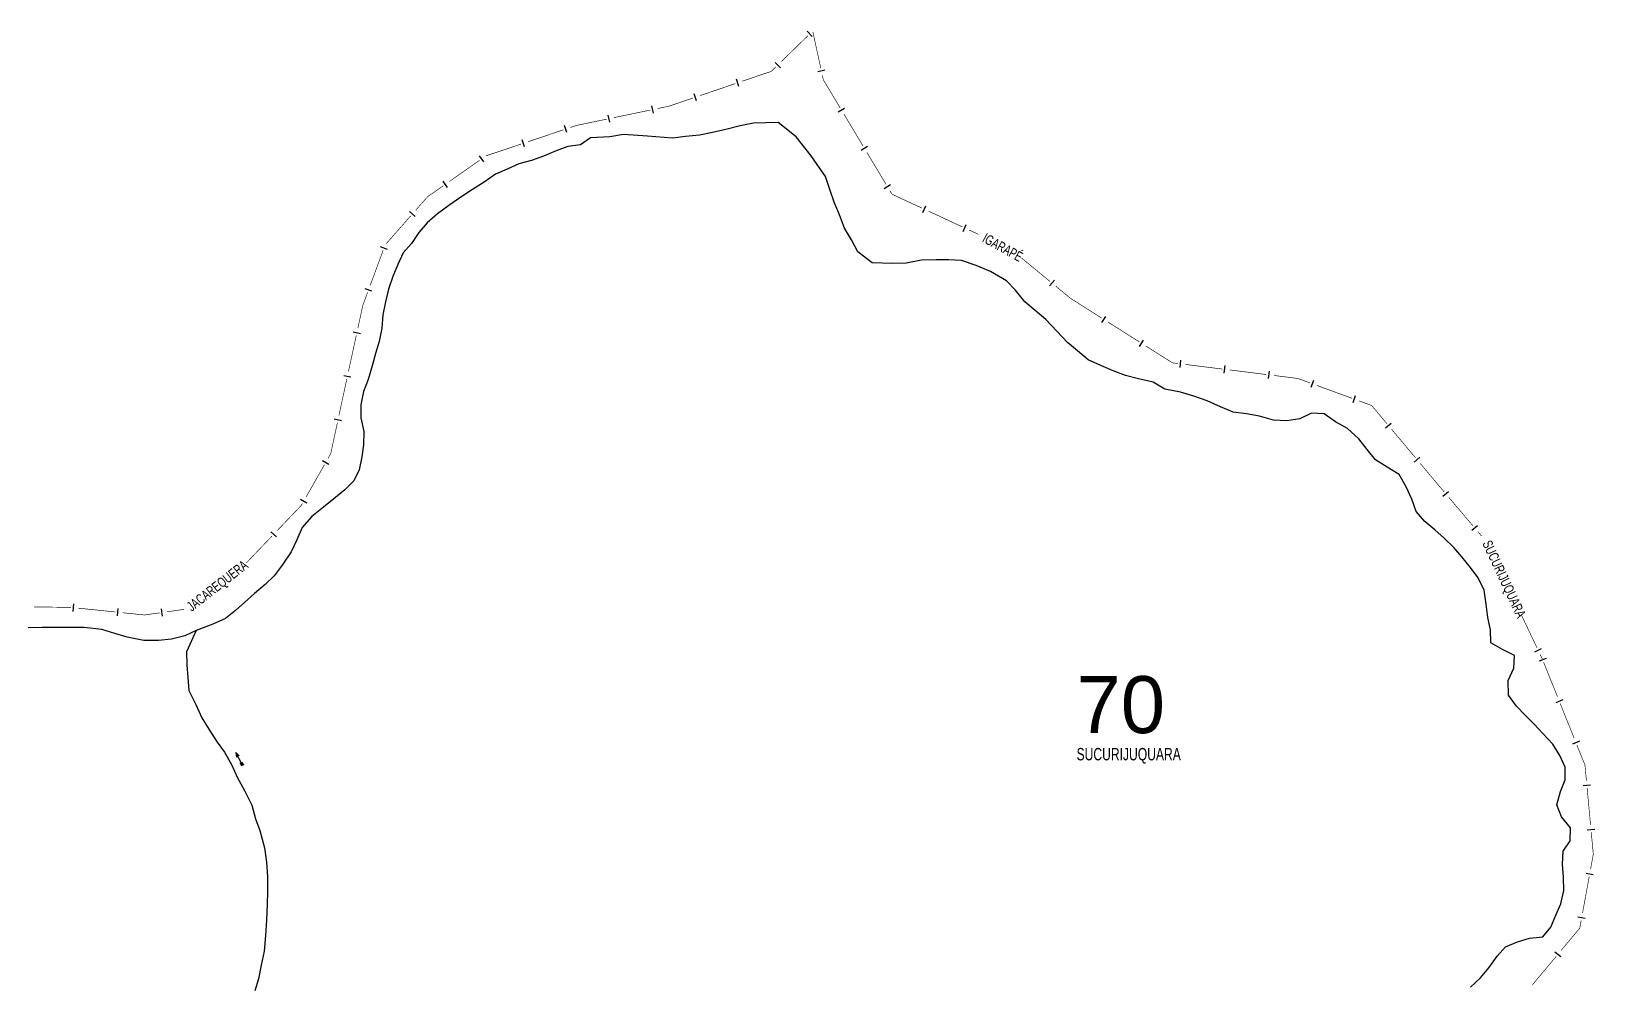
# Model space of a CAD drawing. Extents: x 211453 to 215163, y 4877397 to 4881305.
# Drawn here: x 214237 to 214868, y 4880920 to 4881305 of the extents above; entities that cross this region are included whole.
import ezdxf

# ---------------------------------------------------------------- set-up
doc = ezdxf.new("R2010")
doc.units = 0
doc.header["$LTSCALE"] = 1.5
doc.header["$MEASUREMENT"] = 0
for name, color, linetype in [('HD-CURSO-PERENE', 170, 'CONTINUOUS'), ('HD-TXT-PERENE', 170, 'CONTINUOUS'), ('LM-LIM-SETORES-BAIRROS', 250, 'CONTINUOUS'), ('LM-TXT-LSB', 7, 'CONTINUOUS')]:
    doc.layers.add(name, color=color, linetype=linetype)
doc.styles.add('ARIAL', font='ARIAL.SHX')
doc.styles.add('SWIS', font='swissko.ttf')

# ---------------------------------------------------------------- blocks, each defined once
blk = doc.blocks.new('COD035', base_point=(212390.061183, 4880219.475751))
at = {"layer": 'HD-TXT-PERENE'}
for p, q in [((212390.061183, 4880219.881482), (212391.561183, 4880219.881482)), ((212390.061183, 4880219.481482), (212396.061183, 4880219.481482)), ((212390.061183, 4880219.081482), (212391.561183, 4880219.081482))]:
    blk.add_line(p, q, dxfattribs=at)
blk.add_lwpolyline([(212394.261183, 4880218.881482), (212396.061183, 4880219.481482), (212394.261183, 4880220.081482)], dxfattribs=at)

msp = doc.modelspace()

# ---------------------------------------------------------------- linework, layer by layer
at = {"layer": 'HD-CURSO-PERENE', "linetype": 'Continuous'}
for points in [[(214817.751598, 4880919.466024, 2.35504), (214821.740876, 4880923.285497, 2.35504), (214825.160166, 4880927.324954, 2.35504), (214828.469389, 4880931.97434, 2.35504), (214831.908698, 4880935.843817, 2.35504), (214836.648147, 4880937.833495, 2.35504), (214841.517659, 4880939.223242, 2.35504), (214846.947224, 4880939.873067, 2.35504), (214850.146544, 4880943.782543, 2.35504), (214852.195838, 4880948.53194, 2.35504), (214854.245154, 4880953.101359, 2.35504), (214855.344428, 4880958.54069, 2.35504), (214855.263792, 4880963.870056, 2.35504), (214854.793187, 4880969.159433, 2.35504), (214855.092537, 4880974.398803, 2.35504), (214857.911856, 4880978.52826, 2.35504), (214858.041215, 4880983.787631, 2.35504), (214854.490912, 4880988.247162, 2.35504), (214852.520454, 4880993.136614, 2.35504), (214854.069718, 4880998.405958, 2.35504), (214855.949022, 4881003.165357, 2.35504), (214855.988411, 4881008.224753, 2.35504), (214853.787991, 4881012.924232, 2.35504), (214850.947614, 4881017.613723, 2.35504), (214846.977366, 4881021.84329, 2.35504), (214843.437142, 4881025.6429, 2.35504), (214839.736954, 4881029.232538, 2.35504), (214836.236746, 4881032.872167, 2.35504), (214832.986425, 4881037.321694, 2.35504), (214832.915714, 4881043.270986, 2.35504), (214835.214971, 4881048.200357, 2.35504), (214835.484337, 4881053.319741, 2.35504), (214830.694357, 4881055.779534, 2.35504), (214825.89436, 4881058.37931, 2.35504), (214825.853731, 4881063.628684, 2.35504), (214824.733199, 4881068.668103, 2.35504), (214824.022605, 4881073.99748, 2.35504), (214823.271965, 4881079.726811, 2.35504), (214820.821537, 4881084.62627, 2.35504), (214817.701239, 4881088.815826, 2.35504), (214814.220955, 4881093.075381, 2.35504), (214810.920718, 4881096.854989, 2.35504), (214807.120513, 4881100.634606, 2.35504), (214803.37035, 4881104.044267, 2.35504), (214799.250223, 4881107.353946, 2.35504), (214795.769954, 4881111.493514, 2.35504), (214794.089469, 4881116.442954, 2.35504), (214791.80903, 4881121.342411, 2.35504), (214788.888616, 4881126.381862, 2.35504), (214784.068575, 4881129.361593, 2.35504), (214779.348527, 4881132.341322, 2.35504), (214775.958253, 4881136.47089, 2.35504), (214772.617956, 4881140.770437, 2.35504), (214768.107752, 4881144.930022, 2.35504), (214763.187746, 4881147.669783, 2.35504), (214758.667661, 4881150.849485, 2.35504), (214753.527975, 4881151.049553, 2.35504), (214748.828557, 4881148.779908, 2.35504), (214743.548994, 4881148.030092, 2.35504), (214738.259306, 4881148.330151, 2.35504), (214732.539492, 4881149.910065, 2.35504), (214727.249728, 4881150.840049, 2.35504), (214721.969991, 4881151.54006, 2.35504), (214716.860069, 4881153.689895, 2.35504), (214711.440141, 4881156.04971, 2.35504), (214706.000263, 4881158.009574, 2.35504), (214700.620431, 4881159.559486, 2.35504), (214694.310692, 4881160.839446, 2.35504), (214689.640662, 4881163.639196, 2.35504), (214683.690887, 4881165.019138, 2.35504), (214678.431087, 4881166.239086, 2.35504), (214673.461179, 4881168.188943, 2.35504), (214668.431254, 4881170.318779, 2.35504), (214663.421304, 4881172.638592, 2.35504), (214659.081155, 4881176.248239, 2.35504), (214655.09102, 4881179.557916, 2.35504), (214650.680751, 4881184.20744, 2.35504), (214646.250471, 4881188.956953, 2.35504), (214641.920332, 4881192.476611, 2.35504), (214637.860173, 4881196.02626, 2.35504), (214633.989863, 4881200.71577, 2.35504), (214630.469633, 4881204.555375, 2.35504), (214623.942067, 4881208.227318, 2.199958), (214618.159846, 4881210.68936, 2.199958), (214612.314463, 4881212.733811, 2.199958), (214607.103644, 4881212.919127, 2.199958), (214601.981676, 4881212.974027, 2.199958), (214596.169006, 4881212.807279, 2.199958), (214589.949442, 4881211.67889, 2.199958), (214584.38576, 4881211.429802, 2.199958), (214576.210211, 4881211.726566, 2.199958), (214570.414162, 4881216.260182, 2.199958), (214567.795304, 4881221.038589, 2.199958), (214565.086433, 4881225.798044, 2.199958), (214562.98073, 4881231.078848, 2.199958), (214560.834393, 4881236.270459, 2.199958), (214559.036267, 4881241.298997, 2.199958), (214557.369953, 4881246.58505, 2.199958), (214551.553673, 4881254.933095, 2.199958), (214545.482745, 4881262.636548, 2.199958), (214538.238362, 4881268.3907, 2.199958), (214528.321352, 4881268.168356, 2.199958), (214522.850769, 4881267.051857, 2.199958), (214517.167879, 4881265.599035, 2.199958), (214511.715946, 4881264.313037, 2.199958), (214506.445748, 4881263.284019, 2.199958), (214500.810082, 4881262.766816, 2.199958), (214495.54252, 4881262.076368, 2.199958), (214485.563603, 4881262.880442, 2.199958), (214475.783211, 4881263.533006, 2.199958), (214470.264024, 4881262.586327, 2.199958), (214462.543743, 4881262.201508, 2.375299), (214458.404362, 4881259.321925, 2.446206), (214453.354764, 4881258.732086, 2.446206), (214448.595289, 4881256.972381, 2.446206), (214443.575881, 4881254.792731, 2.446206), (214438.616424, 4881252.993035, 2.446206), (214433.576905, 4881251.743274, 2.446206), (214428.857476, 4881249.573617, 2.446206), (214424.118039, 4881247.483951, 2.446206), (214419.508716, 4881244.374405, 2.446206), (214414.819385, 4881241.374846, 2.446206), (214410.100078, 4881238.19531, 2.446206), (214405.360784, 4881234.915786, 2.446206), (214400.6815, 4881231.516275, 2.446206), (214396.612204, 4881227.886781, 2.456336), (214393.132905, 4881223.957312, 2.466465), (214390.253629, 4881219.517893, 2.466465), (214386.874303, 4881215.758402, 2.476595), (214384.765005, 4881211.068999, 2.486725), (214382.635721, 4881206.279609, 2.517114), (214380.906458, 4881201.100257, 2.517114), (214379.70714, 4881196.080878, 2.517114), (214378.597845, 4881190.821525, 2.517114), (214378.25852, 4881185.392178, 2.517114), (214377.21923, 4881180.062833, 2.517114), (214375.739906, 4881175.243434, 2.517114), (214374.360599, 4881170.234056, 2.517114), (214372.721382, 4881164.624754, 2.517114), (214370.812088, 4881159.795365, 2.517114), (214369.732804, 4881154.426024, 2.517114), (214369.743429, 4881149.226644, 2.517114), (214371.044003, 4881143.737276, 2.517114), (214370.874658, 4881138.387917, 2.517114), (214370.155301, 4881133.428521, 2.517114), (214369.175985, 4881128.279153, 2.517114), (214366.906671, 4881123.809727, 2.517114), (214363.297346, 4881120.170225, 2.517114), (214358.89807, 4881116.560735, 2.517114), (214354.728745, 4881113.221208, 2.517114), (214350.05951, 4881109.411746, 2.517114), (214346.160308, 4881104.912352, 2.517114), (214343.961039, 4881100.032973, 2.517114), (214341.641773, 4881095.193592, 2.517114), (214338.092661, 4881089.754305, 2.517114), (214334.863386, 4881085.484872, 2.517114), (214331.234049, 4881081.955358, 2.517114), (214326.914767, 4881078.345865, 2.517114), (214322.975442, 4881074.886349, 2.517114), (214319.186106, 4881071.436828, 2.517114), (214315.176749, 4881068.287275, 2.517114), (214310.007363, 4881066.00764, 2.517114), (214303.378105, 4881063.458063, 2.517114), (214298.728673, 4881061.278406, 2.517114), (214293.359192, 4881059.898667, 2.517114), (214288.089602, 4881059.368824, 2.517114), (214282.129996, 4881059.348933, 2.517114), (214275.460275, 4881060.678894, 2.517114), (214270.510414, 4881062.228798, 2.517114), (214265.270575, 4881063.758709, 2.517114), (214258.090949, 4881064.568741, 2.517114), (214252.631299, 4881064.64883, 2.517114), (214246.831678, 4881064.668931, 2.517114), (214241.192048, 4881064.669032, 2.517114), (214235.502448, 4881064.459159, 2.517114)], [(214303.378105, 4881063.458063, 3.418651), (214299.389411, 4881054.779169, 3.418651), (214299.510031, 4881049.55979, 3.418651), (214299.930609, 4881044.520383, 3.418651), (214300.411217, 4881039.201009, 3.418651), (214303.171713, 4881033.561632, 3.418651), (214305.612193, 4881028.242223, 3.418651), (214308.372574, 4881023.562732, 3.418651), (214311.752981, 4881018.323296, 3.418651), (214314.733271, 4881014.283724, 3.418651), (214317.63367, 4881009.384257, 3.418651), (214319.994164, 4881003.984858, 3.418651), (214322.674579, 4880999.065397, 3.418651), (214325.795102, 4880993.006064, 3.418651), (214327.295667, 4880987.486695, 3.418651), (214329.056131, 4880982.667239, 3.418651), (214330.836843, 4880975.76803, 3.418651), (214331.697487, 4880969.948708, 3.418651), (214332.058172, 4880964.049406, 3.418651), (214332.078904, 4880957.950133, 3.418651), (214332.039522, 4880952.830744, 3.418651), (214331.680301, 4880946.551499, 3.418651), (214331.321075, 4880940.31225, 3.499688), (214330.761859, 4880934.093002, 3.499688), (214329.562623, 4880928.393703, 3.499688), (214328.523363, 4880922.814387, 3.499688), (214327.024038, 4880918.014986, 3.499688)]]:
    msp.add_polyline3d(points, dxfattribs=at)
at = {"layer": 'LM-LIM-SETORES-BAIRROS', "const_width": 0.25}
for points in [[(214539.516514, 4881292.952745), (214550.263582, 4881303.416995)], [(214552.247059, 4881304.957549), (214555.447173, 4881290.302882)], [(214523.77067, 4881285.042107), (214535.130468, 4881288.909273)], [(214535.130468, 4881288.909273), (214535.489171, 4881289.031384)], [(214535.489171, 4881289.031384), (214537.367101, 4881290.859895)], [(214506.730971, 4881279.241359), (214520.93072, 4881284.075316)], [(214556.087196, 4881287.371949), (214556.300537, 4881286.394971)], [(214556.300537, 4881286.394971), (214556.458766, 4881285.670371)], [(214556.458766, 4881285.670371), (214563.280118, 4881274.301451)], [(214494.209502, 4881274.978731), (214503.891022, 4881278.274567)], [(214456.772354, 4881267.183899), (214468.97776, 4881269.725201)], [(214471.914773, 4881270.33672), (214486.599837, 4881273.394314)], [(214489.53685, 4881274.005833), (214493.452867, 4881274.821191)], [(214493.452867, 4881274.821191), (214494.209502, 4881274.978731)], [(214564.823606, 4881271.728972), (214572.541042, 4881258.866578)], [(214437.310798, 4881260.638271), (214451.528187, 4881265.420096)], [(214454.371665, 4881266.376461), (214456.267317, 4881267.014037)], [(214456.267317, 4881267.014037), (214456.772354, 4881267.183899)], [(214420.249931, 4881254.900081), (214434.46732, 4881259.681906)], [(214405.505274, 4881244.578325), (214417.788357, 4881253.187963)], [(214574.084529, 4881256.294099), (214581.801966, 4881243.431705)], [(214391.911929, 4881232.965451), (214396.540336, 4881238.216913)], [(214396.540336, 4881238.216913), (214396.719218, 4881238.419874)], [(214396.719218, 4881238.419874), (214403.048658, 4881242.856398)], [(214583.345453, 4881240.859227), (214583.859949, 4881240.001734)], [(214583.859949, 4881240.001734), (214584.181199, 4881239.466317)], [(214584.181199, 4881239.466317), (214596.312792, 4881233.833273)], [(214599.033774, 4881232.569844), (214612.638687, 4881226.252696)], [(214380.010312, 4881219.461692), (214389.928326, 4881230.714824)], [(214615.359669, 4881224.989266), (214618.987646, 4881223.304693)], [(214618.987646, 4881223.304693), (214619.08313, 4881223.260357)], [(214373.574674, 4881202.695402), (214378.772002, 4881216.766216)], [(214636.426525, 4881213.749463), (214648.008819, 4881204.217912)], [(214650.325278, 4881202.311602), (214655.730348, 4881197.863545)], [(214368.594838, 4881185.443512), (214370.507986, 4881194.23782)], [(214370.507986, 4881194.23782), (214370.590065, 4881194.615118)], [(214370.590065, 4881194.615118), (214372.535209, 4881199.88124)], [(214655.730348, 4881197.863545), (214656.217519, 4881197.462631)], [(214656.217519, 4881197.462631), (214668.893702, 4881189.443006)], [(214671.428939, 4881187.83908), (214684.105121, 4881179.819455)], [(214364.768543, 4881167.854894), (214367.957122, 4881182.512075)], [(214686.640358, 4881178.21553), (214696.781304, 4881171.799829)], [(214696.781304, 4881171.799829), (214697.381131, 4881171.420346)], [(214697.381131, 4881171.420346), (214699.653802, 4881171.137441)], [(214702.630825, 4881170.766857), (214717.515941, 4881168.913938)], [(214720.492965, 4881168.543354), (214735.378081, 4881166.690435)], [(214360.96919, 4881150.260445), (214363.706419, 4881162.969008)], [(214363.706419, 4881162.969008), (214363.783311, 4881163.326007)], [(214363.783311, 4881163.326007), (214364.130827, 4881164.923458)], [(214738.355104, 4881166.319851), (214747.286174, 4881165.208099)], [(214747.286174, 4881165.208099), (214747.995572, 4881165.119793)], [(214747.995572, 4881165.119793), (214752.958405, 4881163.302418)], [(214755.775462, 4881162.27082), (214769.860742, 4881157.11283)], [(214772.677799, 4881156.081231), (214777.372892, 4881154.361901)], [(214777.372892, 4881154.361901), (214777.818189, 4881154.198835)], [(214777.818189, 4881154.198835), (214783.939575, 4881146.900259)], [(214357.635275, 4881134.781554), (214360.337522, 4881147.327699)], [(214785.867412, 4881144.601685), (214795.506596, 4881133.108812)], [(214356.56484, 4881132.898381), (214357.553173, 4881134.637115)], [(214357.553173, 4881134.637115), (214357.635275, 4881134.781554)], [(214797.434433, 4881130.810237), (214804.503168, 4881122.38213)], [(214347.66984, 4881117.249771), (214355.08234, 4881130.290279)], [(214804.503168, 4881122.38213), (214805.120585, 4881121.645979)], [(214805.120585, 4881121.645979), (214807.088209, 4881119.329681)], [(214335.984738, 4881103.678075), (214345.659241, 4881113.797561)], [(214345.659241, 4881113.797561), (214345.778349, 4881113.922147)], [(214345.778349, 4881113.922147), (214346.18734, 4881114.641669)], [(214809.03045, 4881117.043265), (214818.741655, 4881105.611183)], [(214323.546091, 4881090.667308), (214333.91163, 4881101.509614)], [(214820.683896, 4881103.324766), (214821.978723, 4881101.800489)], [(214821.978723, 4881101.800489), (214822.168687, 4881101.576863)], [(214237.804521, 4881072.934774), (214251.803468, 4881072.763005)], [(214251.803468, 4881072.763005), (214252.679519, 4881072.752263)], [(214252.679519, 4881072.752263), (214252.802746, 4881072.739531)], [(214255.78686, 4881072.43121), (214270.707431, 4881070.8896)], [(214273.691545, 4881070.581278), (214281.649183, 4881069.759087)], [(214281.649183, 4881069.759087), (214282.431621, 4881069.678245)], [(214282.431621, 4881069.678245), (214288.584177, 4881070.545628)], [(214291.554802, 4881070.964424), (214297.496051, 4881071.802017)], [(214297.496051, 4881071.802017), (214298.370196, 4881071.925253)], [(214838.113421, 4881069.967127), (214844.560513, 4881056.42331)], [(214845.849932, 4881053.714546), (214846.279738, 4881052.811625)], [(214846.279738, 4881052.811625), (214846.704233, 4881051.919861)], [(214852.816535, 4881036.713648), (214847.222157, 4881050.631368)], [(214859.529788, 4881020.012383), (214853.93541, 4881033.930104)], [(214863.925744, 4881009.076102), (214860.648664, 4881017.228839)], [(214863.945614, 4881008.863746), (214863.925744, 4881009.076102)], [(214864.504576, 4881002.889839), (214863.945614, 4881008.863746)], [(214866.181462, 4880984.968119), (214864.784057, 4880999.902886)], [(214867.286039, 4880973.162951), (214866.460943, 4880981.981166)], [(214866.179609, 4880967.12014), (214867.260236, 4880973.022025)], [(214867.260236, 4880973.022025), (214867.286039, 4880973.162951)], [(214862.937729, 4880949.414485), (214865.639296, 4880964.169198)], [(214854.248086, 4880934.26237), (214861.296977, 4880942.707081)], [(214861.296977, 4880942.707081), (214861.82556, 4880943.340334)], [(214861.82556, 4880943.340334), (214862.397415, 4880946.463543)], [(214842.713538, 4880920.443753), (214852.325661, 4880931.959267)]]:
    msp.add_lwpolyline(points, dxfattribs=at)
at = {"layer": 'LM-LIM-SETORES-BAIRROS'}
for points in [[(214552.026478, 4881303.039905), (214549.933628, 4881305.189318)], [(214539.129997, 4881290.482805), (214537.037147, 4881292.632218)], [(214554.195047, 4881289.005893), (214557.125981, 4881289.645916)], [(214522.360765, 4881282.977605), (214521.393974, 4881285.817554)], [(214505.321067, 4881277.176856), (214504.354276, 4881280.016806)], [(214470.262523, 4881268.460534), (214469.651005, 4881271.397547)], [(214487.884601, 4881272.129647), (214487.273082, 4881275.06666)], [(214562.508375, 4881272.672214), (214565.080854, 4881274.215702)], [(214452.954195, 4881264.317145), (214451.99783, 4881267.160623)], [(214435.893329, 4881258.578955), (214434.936964, 4881261.422433)], [(214571.769298, 4881257.237342), (214574.341777, 4881258.780829)], [(214419.468193, 4881252.533631), (214417.746266, 4881254.990247)], [(214404.728494, 4881242.202065), (214403.006566, 4881244.658682)], [(214581.030222, 4881241.802469), (214583.602701, 4881243.345956)], [(214391.71484, 4881230.473232), (214389.464214, 4881232.456835)], [(214596.588071, 4881232.051639), (214597.851501, 4881234.772621)], [(214612.913966, 4881224.471061), (214614.177396, 4881227.192044)], [(214380.525572, 4881217.184537), (214377.711409, 4881218.224003)], [(214374.288779, 4881200.299561), (214371.474616, 4881201.339027)], [(214647.827817, 4881202.424246), (214649.734127, 4881204.740705)], [(214668.936818, 4881187.640746), (214670.540743, 4881190.175982)], [(214369.635412, 4881183.170363), (214366.703976, 4881183.808079)], [(214684.148237, 4881178.017195), (214685.752162, 4881180.552431)], [(214700.460851, 4881169.525402), (214700.831435, 4881172.502425)], [(214718.322991, 4881167.301898), (214718.693574, 4881170.278922)], [(214365.809117, 4881165.581745), (214362.877681, 4881166.219461)], [(214736.18513, 4881165.078395), (214736.555714, 4881168.055419)], [(214753.381625, 4881161.550024), (214754.413223, 4881164.36708)], [(214770.283962, 4881155.360435), (214771.31556, 4881158.177492)], [(214362.01445, 4881147.989447), (214359.081705, 4881148.621115)], [(214783.4329, 4881145.170149), (214785.731475, 4881147.097986)], [(214356.880557, 4881130.418396), (214354.272455, 4881131.900896)], [(214794.999921, 4881131.378702), (214797.298496, 4881133.306538)], [(214806.592415, 4881117.596422), (214808.878831, 4881119.538663)], [(214347.985558, 4881114.769787), (214345.377456, 4881116.252287)], [(214818.245861, 4881103.877923), (214820.532277, 4881105.820164)], [(214335.686897, 4881101.195881), (214333.518436, 4881103.268988)], [(214253.64329, 4881071.1447), (214253.951612, 4881074.128815)], [(214271.547975, 4881069.294769), (214271.856297, 4881072.278883)], [(214289.783784, 4881069.199915), (214289.364987, 4881072.170539)], [(214843.635938, 4881054.875679), (214846.344701, 4881056.165098)], [(214848.240971, 4881052.118654), (214845.457427, 4881050.999778)], [(214854.954224, 4881035.417389), (214852.17068, 4881034.298514)], [(214861.667477, 4881018.716125), (214858.883933, 4881017.597249)], [(214866.184373, 4881001.038277), (214863.19742, 4881000.758796)], [(214867.86126, 4880983.116557), (214864.874306, 4880982.837076)], [(214867.294872, 4880964.882689), (214864.343929, 4880965.423002)], [(214864.052991, 4880947.177034), (214861.102049, 4880947.717347)], [(214854.118021, 4880931.765756), (214851.814918, 4880933.688181)]]:
    msp.add_lwpolyline(points, dxfattribs=at)

# ---------------------------------------------------------------- block references
at = {"layer": 'HD-TXT-PERENE', "rotation": 118}
msp.add_blockref('COD035', (214322.149842, 4881008.838841), dxfattribs=at)

# ---------------------------------------------------------------- texts
at = {"layer": 'HD-TXT-PERENE', "style": 'ARIAL', "width": 0.7}
for s, rotation, p in [('IGARAPÉ', 331, (214620.296169, 4881220.472599)), ('SUCURIJUQUARA', 295, (214822.389663, 4881098.597849)), ('JACAREQUERA', 38, (214301.515903, 4881070.890071))]:
    msp.add_text(s, height=4, rotation=rotation, dxfattribs=at).set_placement(p)
at = {"layer": 'LM-TXT-LSB', "style": 'SWIS'}
msp.add_text('70', height=23, dxfattribs=at).set_placement((214658.683088, 4881022.001988))
at = {"layer": 'LM-TXT-LSB', "style": 'ARIAL', "width": 0.7}
msp.add_text('SUCURIJUQUARA', height=5, dxfattribs=at).set_placement((214658.690242, 4881011.02003))

doc.saveas('drawing.dxf')
